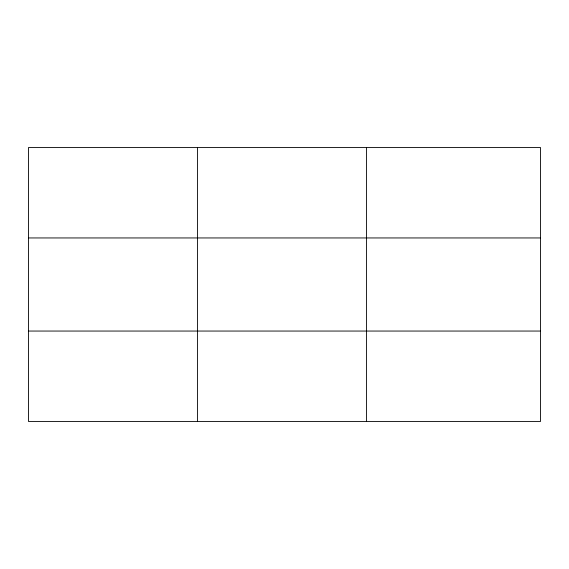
<?xml version="1.0" encoding="UTF-8"?>
<svg xmlns="http://www.w3.org/2000/svg" width="569" height="569" viewBox="0 0 569 569"><rect width="100%" height="100%" fill="white"/><g stroke="black" fill="none" stroke-linecap="round" stroke-linejoin="round"><path stroke-width="0.85" d="M197.443 147.577L197.443 421.423M366.436 147.577L366.436 421.423M540.55 237.949L540.55 147.577L28.45 147.577L28.45 421.423L540.55 421.423L540.55 237.949L28.45 237.949M28.45 331.051L540.55 331.051"/></g></svg>
